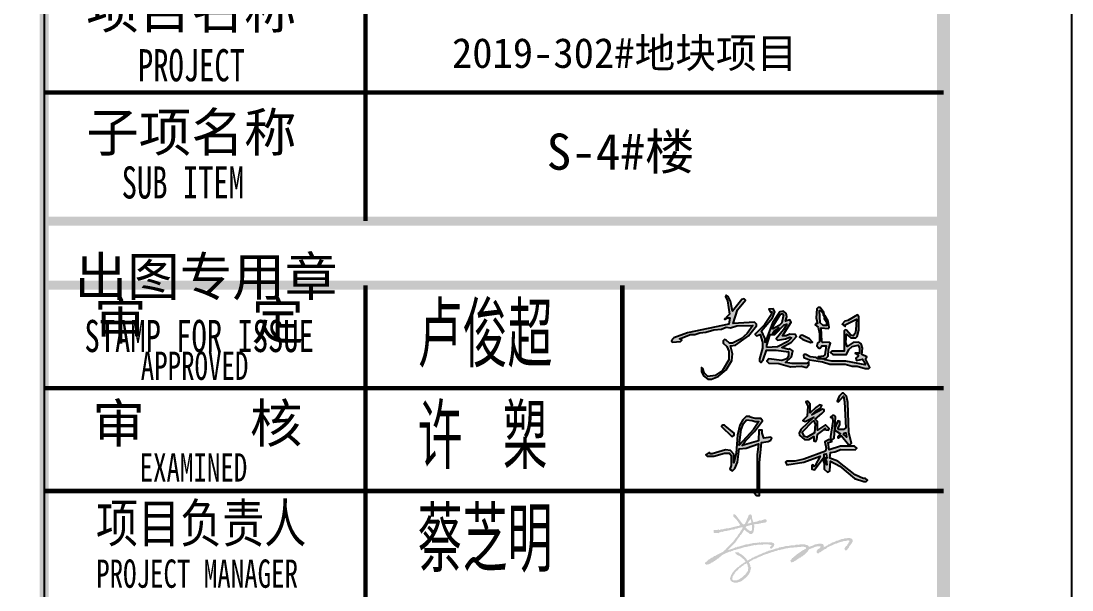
# Model space of a CAD drawing. Extents: x 169490 to 7584583, y -2399407 to 1374371.
# Drawn here: x 2703518 to 2711699, y 825023 to 829447 of the extents above; entities that cross this region are included whole.
import ezdxf

# ---------------------------------------------------------------- set-up
doc = ezdxf.new("R2010")
doc.units = 0
doc.header["$LTSCALE"] = 100
doc.layers.get('0').update_dxf_attribs({"linetype": 'CONTINUOUS'})
for name, color, linetype in [('dsptext_col', 2, 'CONTINUOUS'), ('图框', 140, 'CONTINUOUS'), ('图签文字', 147, 'CONTINUOUS'), ('折板线', 127, 'CONTINUOUS')]:
    doc.layers.add(name, color=color, linetype=linetype)
doc.layers.add('可改文字', color=6, linetype='CONTINUOUS', lineweight=18)
doc.layers.add('图签', color=147, linetype='CONTINUOUS', lineweight=18)
doc.styles.add('宋体', font='')
doc.styles.add('建筑图签-1', font='simhei.ttf', dxfattribs={"width": 0.7})
doc.styles.add('建筑图签-2', font='TXT.shx', dxfattribs={"width": 0.5, "bigfont": 'HZTXT.shx'})
doc.styles.get('宋体').set_extended_font_data('SimSun')

# ---------------------------------------------------------------- blocks, each defined once
blk = doc.blocks.new('2q3q2342q35q2343r5q23rwetr')
at = {"layer": '图框'}
for points, const_width in [([(3527617.7, 3121310.1), (3527617.7, 3161310.1)], 70), ([(3530117.7, 3135010.4), (3530117.7, 3139010.4)], 35), ([(3527617.7, 3136010.4), (3534617.7, 3136010.4)], 35), ([(3534617.7, 3135010.4), (3527617.7, 3135010.4)], 70), ([(3534617.7, 3134510.4), (3527617.7, 3134510.4)], 70), ([(3527617.7, 3134510.4), (3534617.7, 3134510.4)], 70), ([(3530117.2, 3128110.4), (3530117.7, 3134510.4)], 35), ([(3532117.7, 3128110.4), (3532117.7, 3134510.4)], 35), ([(3527617.7, 3133710.4), (3534617.7, 3133710.4)], 35), ([(3527617.7, 3132910.4), (3534617.7, 3132910.4)], 35)]:
    blk.add_lwpolyline(points, dxfattribs=dict(at, const_width=const_width))
at = {"layer": '图签', "color": 154, "style": '宋体'}
blk.add_text('2019-302#地块项目', height=232.212, dxfattribs=at).set_placement((3530790.9, 3136201.3))
at = {"layer": '图签文字', "color": 7, "style": '建筑图签-1'}
for s, p in [('项目名称', (3527944.3, 3136507.2)), ('子项名称', (3527944.3, 3135550.5)), ('出图专用章', (3527853.5, 3134428.2)), ('审    定', (3528005.4, 3134089.3)), ('审    核', (3527992.2, 3133287))]:
    blk.add_text(s, height=300, dxfattribs=at).set_placement(p)
at = {"layer": '图签文字', "style": '建筑图签-1', "width": 0.7}
for s, height, p in [('PROJECT', 250, (3528346.6, 3136096.9)), ('SUB ITEM', 250, (3528220, 3135185.7)), ('STAMP FOR ISSUE', 250, (3527930.4, 3133991.4)), ('APPROVED ', 220, (3528368.3, 3133774.8)), ('EXAMINED  ', 220, (3528359.7, 3132984.2, -1799)), ('PROJECT MANAGER', 220, (3528021.5, 3132158.1, -1799))]:
    blk.add_text(s, height=height, dxfattribs=at).set_placement(p)
at = {"layer": '图签文字', "color": 1, "style": '建筑图签-2', "width": 0.7}
for s, p in [('卢俊超', (3530523.9, 3133872)), ('许 槊', (3530523.9, 3133081)), ('蔡芝明', (3530523.9, 3132281))]:
    blk.add_text(s, height=500, dxfattribs=at).set_placement(p)
at = {"layer": '图签文字', "color": 7, "style": '建筑图签-1', "width": 0.8}
blk.add_text('项目负责人', height=300, dxfattribs=at).set_placement((3528020.1, 3132510.8))
blk = doc.blocks.new('ljc')
at = {"linetype": 'Continuous'}
h = blk.add_hatch(color=0, dxfattribs=at)
h.paths.add_polyline_path([(2022.8, 1567.7), (2018.8, 1563.7), (2019.8, 1561.7), (2023.8, 1561.7), (2021.8, 1551.7), (1954.8, 1537.7), (1932.8, 1529.7), (1929.8, 1526.7), (1928.8, 1524.7), (1930.8, 1522.7), (1943.8, 1523.7), (1945.8, 1525.7), (1941.8, 1527.7), (1959.8, 1534.7), (1966.8, 1534.7), (1974.8, 1537.7), (1984.8, 1538.7), (1997.8, 1542.7), (2009.8, 1543.7), (2017.8, 1546.7), (2024.8, 1545.7), (2034.8, 1548.7), (2060.8, 1549.7), (2051.8, 1536.7), (2041.8, 1527.7), (2027.8, 1520.7), (2022.8, 1520.7), (2017.8, 1525.7), (2014.8, 1526.7), (2012.8, 1524.7), (2012.8, 1520.7), (2018.8, 1515.7), (2021.8, 1507.7), (2021.8, 1493.7), (2011.8, 1476.7), (1999.8, 1468.7), (1987.8, 1466.7), (1981.8, 1472.7), (1979.8, 1479.7), (1977.8, 1481.7), (1977.8, 1474.7), (1980.8, 1467.7), (1987.8, 1462.7), (1993.8, 1462.7), (2004.8, 1466.7), (2017.8, 1477.7), (2026.8, 1492.7), (2027.8, 1503.7), (2024.8, 1516.7), (2032.8, 1517.7), (2053.8, 1532.7), (2066.8, 1548.7), (2066.8, 1551.7), (2063.8, 1554.7), (2028.8, 1552.7), (2035.8, 1574.7), (2048.8, 1590.7), (2046.8, 1592.7), (2042.8, 1591.7), (2027.8, 1572.7), (2024.8, 1588.7), (2020.8, 1596.7), (2017.8, 1598.7), (2016.8, 1596.7), (2019.8, 1589.7)])
h.paths.add_polyline_path([(2080.8, 1521.7), (2080.8, 1527.7), (2074.8, 1540.7), (2092.8, 1561.7), (2096.8, 1571.7), (2093.8, 1576.7), (2086.8, 1575.7), (2088.8, 1571.7), (2091.8, 1571.7), (2090.8, 1566.7), (2079.8, 1550.7), (2065.8, 1536.7), (2064.8, 1534.7), (2066.8, 1532.7), (2072.8, 1534.7), (2076.8, 1522.7), (2076.8, 1512.7), (2071.8, 1495.7), (2071.8, 1491.7), (2073.8, 1489.7), (2077.8, 1493.7), (2082.8, 1509.7), (2098.8, 1509.7), (2118.8, 1506.7), (2118.8, 1499.7), (2115.8, 1495.7), (2107.8, 1492.7), (2086.8, 1495.7), (2083.8, 1491.7), (2086.8, 1488.7), (2102.8, 1487.7), (2121.8, 1482.7), (2139.8, 1483.7), (2147.8, 1481.7), (2151.8, 1485.7), (2151.8, 1490.7), (2147.8, 1487.7), (2124.8, 1487.7), (2113.8, 1489.7), (2123.8, 1498.7), (2125.8, 1508.7), (2120.8, 1511.7), (2118.8, 1510.7), (2107.8, 1513.7), (2123.8, 1522.7), (2131.8, 1531.7), (2129.8, 1534.7), (2120.8, 1535.7), (2114.8, 1532.7), (2108.8, 1532.7), (2122.8, 1554.7), (2120.8, 1558.7), (2113.8, 1556.7), (2115.8, 1563.7), (2114.8, 1568.7), (2110.8, 1572.7), (2104.8, 1571.7), (2092.8, 1553.7)])
h.paths.add_polyline_path([(2088.8, 1534.7), (2096.8, 1534.7), (2111.8, 1550.7), (2115.8, 1551.7), (2110.8, 1542.7), (2098.8, 1527.7), (2100.8, 1525.7), (2113.8, 1527.7), (2120.8, 1530.7), (2123.8, 1529.7), (2117.8, 1523.7), (2100.8, 1514.7), (2083.8, 1513.7), (2083.8, 1517.7)], flags=16)
h.paths.add_polyline_path([(2092.8, 1536.7), (2094.8, 1539.7), (2102.8, 1545.7), (2095.8, 1536.7)], flags=16)
h.paths.add_polyline_path([(2092.8, 1543.7), (2093.8, 1548.7), (2105.8, 1567.7), (2108.8, 1568.7), (2110.8, 1566.7), (2107.8, 1553.7), (2103.8, 1549.7)], flags=16)
h.paths.add_polyline_path([(2140.8, 1533.7), (2137.8, 1532.7), (2136.8, 1530.7), (2141.8, 1526.7), (2154.8, 1521.7), (2157.8, 1522.7), (2152.8, 1527.7)])
h.paths.add_polyline_path([(2174.8, 1521.7), (2172.8, 1523.7), (2171.8, 1545.7), (2182.8, 1544.7), (2184.8, 1546.7), (2182.8, 1556.7), (2177.8, 1565.7), (2176.8, 1560.7), (2179.8, 1555.7), (2180.8, 1549.7), (2174.8, 1549.7), (2169.8, 1553.7), (2168.8, 1573.7), (2170.8, 1573.7), (2174.8, 1568.7), (2175.8, 1570.7), (2169.8, 1578.7), (2166.8, 1578.7), (2164.8, 1576.7), (2163.8, 1561.7), (2165.8, 1552.7), (2162.8, 1552.7), (2161.8, 1550.7), (2166.8, 1546.7), (2168.8, 1536.7), (2168.8, 1523.7), (2165.8, 1520.7), (2164.8, 1516.7), (2167.8, 1512.7), (2169.8, 1512.7), (2172.8, 1516.7), (2179.8, 1516.7), (2177.8, 1501.7), (2174.8, 1499.7), (2166.8, 1498.7), (2174.8, 1495.7), (2179.8, 1496.7), (2182.8, 1499.7), (2183.8, 1510.7), (2186.8, 1520.7), (2184.8, 1522.7)])
h.paths.add_polyline_path([(2232.8, 1541.7), (2232.8, 1563.7), (2230.8, 1566.7), (2214.8, 1557.7), (2209.8, 1556.7), (2205.8, 1551.7), (2210.8, 1547.7), (2210.8, 1550.7), (2228.8, 1559.7), (2227.8, 1541.7), (2226.8, 1536.7), (2223.8, 1532.7), (2219.8, 1533.7), (2212.8, 1541.7), (2210.8, 1542.7), (2208.8, 1540.7), (2208.8, 1507.7), (2188.8, 1507.7), (2186.8, 1505.7), (2190.8, 1502.7), (2212.8, 1502.7), (2216.8, 1510.7), (2221.8, 1515.7), (2231.8, 1517.7), (2233.8, 1512.7), (2233.8, 1504.7), (2226.8, 1504.7), (2231.8, 1501.7), (2231.8, 1499.7), (2227.8, 1496.7), (2228.8, 1492.7), (2238.8, 1494.7), (2242.8, 1488.7), (2242.8, 1485.7), (2211.8, 1491.7), (2188.8, 1491.7), (2178.8, 1493.7), (2175.8, 1495.7), (2166.8, 1495.7), (2163.8, 1497.7), (2153.8, 1498.7), (2146.8, 1502.7), (2143.8, 1502.7), (2142.8, 1500.7), (2143.8, 1497.7), (2152.8, 1493.7), (2173.8, 1490.7), (2185.8, 1486.7), (2210.8, 1486.7), (2221.8, 1483.7), (2229.8, 1483.7), (2242.8, 1479.7), (2248.8, 1479.7), (2250.8, 1481.7), (2243.8, 1495.7), (2245.8, 1498.7), (2237.8, 1502.7), (2238.8, 1512.7), (2236.8, 1519.7), (2232.8, 1522.7), (2223.8, 1521.7), (2213.8, 1515.7), (2211.8, 1521.7), (2212.8, 1535.7), (2219.8, 1529.7), (2227.8, 1529.7), (2229.8, 1531.7)])
at = {"color": 0, "linetype": 'Continuous', "elevation": 16426272}
for points in [[(1929.8, 1526.7), (1928.8, 1524.7), (1930.8, 1522.7), (1943.8, 1523.7), (1945.8, 1525.7), (1941.8, 1527.7), (1959.8, 1534.7), (1966.8, 1534.7), (1974.8, 1537.7), (1984.8, 1538.7), (1997.8, 1542.7), (2009.8, 1543.7), (2017.8, 1546.7), (2024.8, 1545.7), (2034.8, 1548.7), (2060.8, 1549.7), (2051.8, 1536.7), (2041.8, 1527.7), (2027.8, 1520.7), (2022.8, 1520.7), (2017.8, 1525.7), (2014.8, 1526.7), (2012.8, 1524.7), (2012.8, 1520.7), (2018.8, 1515.7), (2021.8, 1507.7), (2021.8, 1493.7), (2011.8, 1476.7), (1999.8, 1468.7), (1987.8, 1466.7), (1981.8, 1472.7), (1979.8, 1479.7), (1977.8, 1481.7), (1977.8, 1474.7), (1980.8, 1467.7), (1987.8, 1462.7), (1993.8, 1462.7), (2004.8, 1466.7), (2017.8, 1477.7), (2026.8, 1492.7), (2027.8, 1503.7), (2024.8, 1516.7), (2032.8, 1517.7), (2053.8, 1532.7), (2066.8, 1548.7), (2066.8, 1551.7), (2063.8, 1554.7), (2028.8, 1552.7), (2035.8, 1574.7), (2048.8, 1590.7), (2046.8, 1592.7), (2042.8, 1591.7), (2027.8, 1572.7), (2024.8, 1588.7), (2020.8, 1596.7), (2017.8, 1598.7), (2016.8, 1596.7), (2019.8, 1589.7), (2022.8, 1567.7), (2018.8, 1563.7), (2019.8, 1561.7), (2023.8, 1561.7), (2021.8, 1551.7), (1954.8, 1537.7), (1932.8, 1529.7), (1929.8, 1526.7)], [(2065.8, 1536.7), (2064.8, 1534.7), (2066.8, 1532.7), (2072.8, 1534.7), (2076.8, 1522.7), (2076.8, 1512.7), (2071.8, 1495.7), (2071.8, 1491.7), (2073.8, 1489.7), (2077.8, 1493.7), (2082.8, 1509.7), (2098.8, 1509.7), (2118.8, 1506.7), (2118.8, 1499.7), (2115.8, 1495.7), (2107.8, 1492.7), (2086.8, 1495.7), (2083.8, 1491.7), (2086.8, 1488.7), (2102.8, 1487.7), (2121.8, 1482.7), (2139.8, 1483.7), (2147.8, 1481.7), (2151.8, 1485.7), (2151.8, 1490.7), (2147.8, 1487.7), (2124.8, 1487.7), (2113.8, 1489.7), (2123.8, 1498.7), (2125.8, 1508.7), (2120.8, 1511.7), (2118.8, 1510.7), (2107.8, 1513.7), (2123.8, 1522.7), (2131.8, 1531.7), (2129.8, 1534.7), (2120.8, 1535.7), (2114.8, 1532.7), (2108.8, 1532.7), (2122.8, 1554.7), (2120.8, 1558.7), (2113.8, 1556.7), (2115.8, 1563.7), (2114.8, 1568.7), (2110.8, 1572.7), (2104.8, 1571.7), (2092.8, 1553.7), (2080.8, 1521.7), (2080.8, 1527.7), (2074.8, 1540.7), (2092.8, 1561.7), (2096.8, 1571.7), (2093.8, 1576.7), (2086.8, 1575.7), (2088.8, 1571.7), (2091.8, 1571.7), (2090.8, 1566.7), (2079.8, 1550.7), (2065.8, 1536.7)], [(2092.8, 1543.7), (2093.8, 1548.7), (2105.8, 1567.7), (2108.8, 1568.7), (2110.8, 1566.7), (2107.8, 1553.7), (2103.8, 1549.7), (2092.8, 1543.7)], [(2162.8, 1552.7), (2161.8, 1550.7), (2166.8, 1546.7), (2168.8, 1536.7), (2168.8, 1523.7), (2165.8, 1520.7), (2164.8, 1516.7), (2167.8, 1512.7), (2169.8, 1512.7), (2172.8, 1516.7), (2179.8, 1516.7), (2177.8, 1501.7), (2174.8, 1499.7), (2166.8, 1498.7), (2174.8, 1495.7), (2179.8, 1496.7), (2182.8, 1499.7), (2183.8, 1510.7), (2186.8, 1520.7), (2184.8, 1522.7), (2174.8, 1521.7), (2172.8, 1523.7), (2171.8, 1545.7), (2182.8, 1544.7), (2184.8, 1546.7), (2182.8, 1556.7), (2177.8, 1565.7), (2176.8, 1560.7), (2179.8, 1555.7), (2180.8, 1549.7), (2174.8, 1549.7), (2169.8, 1553.7), (2168.8, 1573.7), (2170.8, 1573.7), (2174.8, 1568.7), (2175.8, 1570.7), (2169.8, 1578.7), (2166.8, 1578.7), (2164.8, 1576.7), (2163.8, 1561.7), (2165.8, 1552.7), (2162.8, 1552.7)], [(2176.8, 1568.7), (2175.8, 1569.7), (2174.8, 1566.7), (2176.8, 1564.7), (2176.8, 1568.7)], [(2015.8, 1560.7), (2014.8, 1559.7), (2016.8, 1559.7), (2015.8, 1560.7)], [(2016.8, 1561.7), (2015.8, 1560.7), (2018.8, 1560.7), (2016.8, 1561.7)], [(2083.8, 1513.7), (2083.8, 1517.7), (2088.8, 1534.7), (2096.8, 1534.7), (2111.8, 1550.7), (2115.8, 1551.7), (2110.8, 1542.7), (2098.8, 1527.7), (2100.8, 1525.7), (2113.8, 1527.7), (2120.8, 1530.7), (2123.8, 1529.7), (2117.8, 1523.7), (2100.8, 1514.7), (2083.8, 1513.7)], [(2143.8, 1502.7), (2142.8, 1500.7), (2143.8, 1497.7), (2152.8, 1493.7), (2173.8, 1490.7), (2185.8, 1486.7), (2210.8, 1486.7), (2221.8, 1483.7), (2229.8, 1483.7), (2242.8, 1479.7), (2248.8, 1479.7), (2250.8, 1481.7), (2243.8, 1495.7), (2245.8, 1498.7), (2237.8, 1502.7), (2238.8, 1512.7), (2236.8, 1519.7), (2232.8, 1522.7), (2223.8, 1521.7), (2213.8, 1515.7), (2211.8, 1521.7), (2212.8, 1535.7), (2219.8, 1529.7), (2227.8, 1529.7), (2229.8, 1531.7), (2232.8, 1541.7), (2232.8, 1563.7), (2230.8, 1566.7), (2214.8, 1557.7), (2209.8, 1556.7), (2205.8, 1551.7), (2210.8, 1547.7), (2210.8, 1550.7), (2228.8, 1559.7), (2227.8, 1541.7), (2226.8, 1536.7), (2223.8, 1532.7), (2219.8, 1533.7), (2212.8, 1541.7), (2210.8, 1542.7), (2208.8, 1540.7), (2208.8, 1507.7), (2188.8, 1507.7), (2186.8, 1505.7), (2190.8, 1502.7), (2212.8, 1502.7), (2216.8, 1510.7), (2221.8, 1515.7), (2231.8, 1517.7), (2233.8, 1512.7), (2233.8, 1504.7), (2226.8, 1504.7), (2231.8, 1501.7), (2231.8, 1499.7), (2227.8, 1496.7), (2228.8, 1492.7), (2238.8, 1494.7), (2242.8, 1488.7), (2242.8, 1485.7), (2211.8, 1491.7), (2188.8, 1491.7), (2178.8, 1493.7), (2175.8, 1495.7), (2166.8, 1495.7), (2163.8, 1497.7), (2153.8, 1498.7), (2146.8, 1502.7), (2143.8, 1502.7)], [(2092.8, 1536.7), (2094.8, 1539.7), (2102.8, 1545.7), (2095.8, 1536.7), (2092.8, 1536.7)], [(2137.8, 1532.7), (2136.8, 1530.7), (2141.8, 1526.7), (2154.8, 1521.7), (2157.8, 1522.7), (2152.8, 1527.7), (2140.8, 1533.7), (2137.8, 1532.7)]]:
    blk.add_lwpolyline(points, dxfattribs=at)
blk = doc.blocks.new('A$C6AF37BC7')
h = blk.add_hatch(color=256)
h.paths.add_polyline_path([(660, -48), (672, -48), (678, -96)], flags=16)
h.paths.add_polyline_path([(708, 144), (702, 150), (660, 126), (672, 66), (666, 36), (456, -42), (366, -60), (294, -60), (276, -72), (288, -96), (456, -72), (612, -12), (564, -102), (552, -114), (546, -96), (534, -102), (534, -138), (558, -144), (654, -18), (654, 6), (672, 12), (678, -30), (648, -30), (642, -54), (654, -84), (654, -138), (684, -168), (708, -156), (714, -60), (804, -108), (948, -228), (1038, -258), (1062, -258), (1074, -246), (1056, -228), (1032, -228), (954, -192), (786, -60), (708, -30), (714, 24), (756, 30), (816, 54), (954, 48), (972, 66), (948, 84), (810, 84), (702, 48), (690, 120), (726, 132), (720, 144)])
h.paths.add_polyline_path([(852, 216), (864, 216), (870, 174), (840, 198)], flags=16)
h.paths.add_polyline_path([(-312, 282), (-318, 288), (-336, 288), (-348, 276), (-246, 180), (-222, 192), (-222, 210)], flags=17)
h.paths.add_polyline_path([(546, 330), (552, 330), (564, 300), (558, 216), (486, 174), (462, 180), (438, 222)], flags=16)
h.paths.add_polyline_path([(-102, 342), (-48, 336), (-18, 324), (18, 324), (-36, 246), (-174, 96), (-156, 246), (-132, 306)], flags=16)
h.paths.add_polyline_path([(-66, 366), (-72, 372), (-108, 372), (-138, 342), (-168, 288), (-192, 192), (-204, 18), (-228, -78), (-228, 6), (-258, 42), (-306, 48), (-438, 12), (-456, 12), (-468, 24), (-498, 0), (-486, -12), (-420, -12), (-318, 18), (-270, 18), (-252, -6), (-252, -102), (-264, -138), (-240, -156), (-216, -132), (-192, -72), (-174, 60), (-108, 66), (12, 108), (0, 0), (0, -366), (-18, -342), (-24, -372), (-6, -396), (24, -396), (24, -78), (42, 120), (108, 132), (132, 144), (144, 162), (132, 174), (66, 162), (48, 210), (48, 240), (18, 240), (12, 138), (-144, 90), (-114, 138), (-24, 228), (54, 330), (36, 354), (-18, 354)])
h.paths.add_polyline_path([(756, 378), (750, 384), (732, 384), (714, 366), (732, 360), (738, 324), (714, 180), (714, 156), (726, 144), (750, 162), (762, 366)])
h.paths.add_polyline_path([(498, 516), (492, 522), (474, 516), (492, 474), (486, 378), (444, 336), (468, 324), (552, 366), (426, 246), (408, 210), (414, 192), (462, 150), (504, 150), (552, 180), (552, 138), (570, 132), (582, 150), (588, 198), (666, 258), (648, 246), (690, 240), (702, 258), (666, 294), (588, 240), (588, 324), (564, 348), (630, 402), (654, 426), (654, 438), (636, 444), (534, 390), (576, 432), (618, 456), (630, 480), (606, 486), (570, 462), (516, 408), (516, 492)])
h.paths.add_polyline_path([(846, 594), (840, 600), (828, 600), (798, 570), (780, 522), (792, 516), (840, 570), (852, 516), (864, 264), (840, 246), (792, 246), (786, 258), (804, 294), (804, 324), (786, 330), (756, 264), (756, 240), (810, 204), (786, 174), (792, 162), (822, 186), (888, 102), (900, 96), (918, 114), (894, 216), (882, 510), (870, 570)])
at = {"linetype": 'Continuous'}
for points in [[(498, 516), (492, 522), (474, 516), (492, 474), (486, 378), (444, 336), (468, 324), (552, 366), (426, 246), (408, 210), (414, 192), (462, 150), (504, 150), (552, 180), (552, 138), (570, 132), (582, 150), (588, 198), (666, 258), (648, 246), (690, 240), (702, 258), (666, 294), (588, 240), (588, 324), (564, 348), (630, 402), (654, 426), (654, 438), (636, 444), (534, 390), (576, 432), (618, 456), (630, 480), (606, 486), (570, 462), (516, 408), (516, 492), (498, 516)], [(846, 594), (840, 600), (828, 600), (798, 570), (780, 522), (792, 516), (840, 570), (852, 516), (864, 264), (840, 246), (792, 246), (786, 258), (804, 294), (804, 324), (786, 330), (756, 264), (756, 240), (810, 204), (786, 174), (792, 162), (822, 186), (888, 102), (900, 96), (918, 114), (894, 216), (882, 510), (870, 570), (846, 594)], [(-66, 366), (-72, 372), (-108, 372), (-138, 342), (-168, 288), (-192, 192), (-204, 18), (-228, -78), (-228, 6), (-258, 42), (-306, 48), (-438, 12), (-456, 12), (-468, 24), (-498, 0), (-486, -12), (-420, -12), (-318, 18), (-270, 18), (-252, -6), (-252, -102), (-264, -138), (-240, -156), (-216, -132), (-192, -72), (-174, 60), (-108, 66), (12, 108), (0, 0), (0, -366), (-18, -342), (-24, -372), (-6, -396), (24, -396), (24, -78), (42, 120), (108, 132), (132, 144), (144, 162), (132, 174), (66, 162), (48, 210), (48, 240), (18, 240), (12, 138), (-144, 90), (-114, 138), (-24, 228), (54, 330), (36, 354), (-18, 354), (-66, 366)], [(-102, 342), (-48, 336), (-18, 324), (18, 324), (-36, 246), (-174, 96), (-156, 246), (-132, 306), (-102, 342)], [(546, 330), (552, 330), (564, 300), (558, 216), (486, 174), (462, 180), (438, 222), (546, 330)], [(756, 378), (750, 384), (732, 384), (714, 366), (732, 360), (738, 324), (714, 180), (714, 156), (726, 144), (750, 162), (762, 366), (756, 378)], [(-312, 282), (-318, 288), (-336, 288), (-348, 276), (-246, 180), (-222, 192), (-222, 210), (-312, 282)], [(852, 216), (864, 216), (870, 174), (840, 198), (852, 216)], [(708, 144), (702, 150), (660, 126), (672, 66), (666, 36), (456, -42), (366, -60), (294, -60), (276, -72), (288, -96), (456, -72), (612, -12), (564, -102), (552, -114), (546, -96), (534, -102), (534, -138), (558, -144), (654, -18), (654, 6), (672, 12), (678, -30), (648, -30), (642, -54), (654, -84), (654, -138), (684, -168), (708, -156), (714, -60), (804, -108), (948, -228), (1038, -258), (1062, -258), (1074, -246), (1056, -228), (1032, -228), (954, -192), (786, -60), (708, -30), (714, 24), (756, 30), (816, 54), (954, 48), (972, 66), (948, 84), (810, 84), (702, 48), (690, 120), (726, 132), (720, 144), (708, 144)], [(660, -48), (672, -48), (678, -96), (660, -48)]]:
    blk.add_lwpolyline(points, dxfattribs=at)
blk = doc.blocks.new('BW-24077350', base_point=(255125.4, 886283, -78846105.6))
at = {"linetype": 'Continuous'}
h = blk.add_hatch(color=7, dxfattribs=at)
h.dxf.hatch_style = 1
h.paths.add_polyline_path([(255718.7, 890775.6), (255718.7, 890780.4), (255723.5, 890785.2), (255721.9, 890788.4), (255728.3, 890793.2), (255741.1, 890812.4), (255749.1, 890783.6)], flags=16)
h.paths.add_polyline_path([(255704.3, 890745.2), (255704.3, 890750), (255712.3, 890758), (255720.3, 890758), (255741.1, 890764.4), (255752.3, 890764.4), (255753.9, 890734), (255750.7, 890722.8), (255747.5, 890719.6), (255737.9, 890718), (255715.5, 890732.4)], flags=16)
h.paths.add_polyline_path([(255598.7, 890343.6), (255603.5, 890367.6), (255609.9, 890374), (255609.9, 890380.4), (255616.3, 890383.6), (255619.5, 890396.4), (255624.3, 890398), (255633.9, 890409.2), (255640.3, 890412.4), (255654.7, 890431.6), (255662.7, 890433.2), (255675.5, 890446), (255685.1, 890450.8), (255691.5, 890458.8), (255704.3, 890462), (255709.1, 890466.8), (255712.3, 890466.8), (255713.9, 890460.4), (255718.7, 890455.6), (255720.3, 890441.2), (255723.5, 890434.8), (255721.9, 890410.8), (255697.9, 890375.6), (255694.7, 890375.6), (255675.5, 890356.4), (255672.3, 890356.4), (255649.9, 890340.4), (255643.5, 890340.4), (255637.1, 890335.6), (255606.7, 890335.6)], flags=16)
h.paths.add_polyline_path([(255582.7, 890351.6), (255581.1, 890350), (255585.9, 890334), (255597.1, 890322.8), (255613.1, 890318), (255638.7, 890316.4), (255641.9, 890319.6), (255665.9, 890326), (255677.1, 890332.4), (255681.9, 890338.8), (255689.9, 890342), (255697.9, 890351.6), (255701.1, 890350), (255702.7, 890354.8), (255720.3, 890370.8), (255720.3, 890374), (255726.7, 890380.4), (255737.9, 890399.6), (255742.7, 890423.6), (255747.5, 890431.6), (255741.1, 890439.6), (255737.9, 890457.2), (255734.7, 890460.4), (255733.1, 890468.4), (255728.3, 890473.2), (255728.3, 890478), (255733.1, 890478), (255742.7, 890486), (255755.5, 890490.8), (255760.3, 890497.2), (255766.7, 890497.2), (255773.1, 890502), (255790.7, 890506.8), (255793.9, 890511.6), (255798.7, 890511.6), (255813.1, 890519.6), (255819.5, 890519.6), (255821.1, 890522.8), (255829.1, 890524.4), (255838.7, 890530.8), (255845.1, 890530.8), (255851.5, 890535.6), (255880.3, 890543.6), (255883.5, 890546.8), (255899.5, 890550), (255907.5, 890554.8), (255913.9, 890554.8), (255934.7, 890562.8), (255942.7, 890562.8), (255958.7, 890570.8), (255966.7, 890569.2), (255976.3, 890574), (255995.5, 890577.2), (255998.7, 890580.4), (256003.5, 890578.8), (256008.3, 890582), (256030.7, 890583.6), (256037.1, 890586.8), (256145.9, 890596.4), (256163.5, 890594.8), (256171.5, 890591.6), (256174.7, 890586.8), (256171.5, 890580.4), (256165.1, 890578.8), (256158.7, 890572.4), (256149.1, 890569.2), (256099.5, 890535.6), (256093.1, 890527.6), (256083.5, 890522.8), (256077.1, 890514.8), (256073.9, 890514.8), (256070.7, 890508.4), (256064.3, 890508.4), (256061.1, 890505.2), (256064.3, 890502), (256051.5, 890490.8), (256053.1, 890481.2), (256062.7, 890473.2), (256069.1, 890478), (256075.5, 890478), (256083.5, 890484.4), (256089.9, 890486), (256112.3, 890503.6), (256120.3, 890506.8), (256123.5, 890511.6), (256129.9, 890511.6), (256141.1, 890521.2), (256147.5, 890522.8), (256185.9, 890558), (256193.9, 890572.4), (256200.3, 890578.8), (256205.1, 890577.2), (256209.9, 890582), (256224.3, 890585.2), (256225.9, 890588.4), (256232.3, 890588.4), (256238.7, 890593.2), (256261.1, 890599.6), (256286.7, 890599.6), (256283.5, 890590), (256277.1, 890582), (256264.3, 890575.6), (256254.7, 890561.2), (256257.9, 890548.4), (256264.3, 890545.2), (256272.3, 890545.2), (256277.1, 890551.6), (256281.9, 890551.6), (256315.5, 890575.6), (256326.7, 890578.8), (256341.1, 890593.2), (256353.9, 890596.4), (256358.7, 890602.8), (256361.9, 890601.2), (256403.5, 890620.4), (256409.9, 890620.4), (256430.7, 890630), (256462.7, 890638), (256465.9, 890641.2), (256483.5, 890641.2), (256499.5, 890646), (256510.7, 890642.8), (256510.7, 890634.8), (256502.7, 890625.2), (256502.7, 890620.4), (256496.3, 890614), (256493.1, 890606), (256483.5, 890599.6), (256472.3, 890582), (256475.5, 890572.4), (256481.9, 890566), (256488.3, 890567.6), (256505.9, 890588.4), (256510.7, 890599.6), (256521.9, 890612.4), (256521.9, 890615.6), (256528.3, 890622), (256536.3, 890636.4), (256536.3, 890649.2), (256526.7, 890660.4), (256512.3, 890663.6), (256473.9, 890662), (256461.1, 890655.6), (256453.1, 890657.2), (256422.7, 890644.4), (256405.1, 890641.2), (256398.7, 890634.8), (256376.3, 890628.4), (256355.5, 890615.6), (256347.5, 890614), (256336.3, 890604.4), (256331.5, 890604.4), (256326.7, 890599.6), (256307.5, 890591.6), (256312.3, 890601.2), (256305.9, 890617.2), (256296.3, 890617.2), (256291.5, 890620.4), (256275.5, 890620.4), (256238.7, 890612.4), (256227.5, 890606), (256195.5, 890594.8), (256190.7, 890604.4), (256177.9, 890610.8), (256171.5, 890609.2), (256168.3, 890614), (256149.1, 890615.6), (256123.5, 890614), (256118.7, 890610.8), (256102.7, 890612.4), (256091.5, 890610.8), (256086.7, 890607.6), (256057.9, 890607.6), (256048.3, 890604.4), (256045.1, 890606), (256038.7, 890601.2), (256022.7, 890602.8), (256006.7, 890599.6), (256001.9, 890596.4), (255961.9, 890590), (255958.7, 890585.2), (255937.9, 890582), (255912.3, 890572.4), (255880.3, 890564.4), (255875.5, 890559.6), (255872.3, 890561.2), (255853.1, 890551.6), (255843.5, 890550), (255813.1, 890535.6), (255808.3, 890535.6), (255797.1, 890527.6), (255792.3, 890527.6), (255785.9, 890522.8), (255779.5, 890522.8), (255761.9, 890511.6), (255753.9, 890510), (255745.9, 890502), (255741.1, 890502), (255737.9, 890497.2), (255733.1, 890497.2), (255717.1, 890487.6), (255705.9, 890505.2), (255686.7, 890524.4), (255667.5, 890538.8), (255659.5, 890542), (255649.9, 890551.6), (255624.3, 890551.6), (255621.1, 890548.4), (255632.3, 890535.6), (255649.9, 890526), (255654.7, 890526), (255689.9, 890497.2), (255701.1, 890482.8), (255701.1, 890478), (255688.3, 890471.6), (255677.1, 890462), (255670.7, 890460.4), (255664.3, 890452.4), (255656.3, 890449.2), (255648.3, 890439.6), (255640.3, 890436.4), (255601.9, 890396.4), (255589.1, 890372.4), (255589.1, 890366), (255584.3, 890361.2)])
h.paths.add_polyline_path([(255389.1, 890473.2), (255387.5, 890471.6), (255387.5, 890463.6), (255395.5, 890457.2), (255413.1, 890458.8), (255435.5, 890470), (255438.7, 890474.8), (255449.9, 890476.4), (255457.9, 890484.4), (255464.3, 890486), (255470.7, 890494), (255480.3, 890497.2), (255483.5, 890503.6), (255488.3, 890503.6), (255520.3, 890530.8), (255523.5, 890530.8), (255528.3, 890537.2), (255537.9, 890538.8), (255552.3, 890548.4), (255561.9, 890550), (255577.9, 890558), (255587.5, 890558), (255592.3, 890562.8), (255603.5, 890564.4), (255608.3, 890569.2), (255624.3, 890570.8), (255635.5, 890577.2), (255638.7, 890575.6), (255641.9, 890578.8), (255661.1, 890582), (255697.9, 890594.8), (255707.5, 890594.8), (255773.1, 890609.2), (255777.9, 890607.6), (255801.9, 890612.4), (255833.9, 890610.8), (255838.7, 890614), (255880.3, 890614), (255905.9, 890609.2), (255902.7, 890602.8), (255894.7, 890596.4), (255893.1, 890588.4), (255897.9, 890582), (255905.9, 890582), (255920.3, 890596.4), (255926.7, 890614), (255921.9, 890623.6), (255905.9, 890630), (255888.3, 890631.6), (255878.7, 890628.4), (255872.3, 890631.6), (255833.9, 890631.6), (255817.9, 890628.4), (255809.9, 890630), (255801.9, 890626.8), (255793.9, 890628.4), (255787.5, 890625.2), (255781.1, 890626.8), (255753.9, 890623.6), (255744.3, 890618.8), (255737.9, 890620.4), (255725.1, 890615.6), (255704.3, 890614), (255701.1, 890610.8), (255699.5, 890612.4), (255654.7, 890598), (255640.3, 890596.4), (255633.9, 890591.6), (255619.5, 890590), (255617.9, 890586.8), (255565.1, 890569.2), (255577.9, 890585.2), (255624.3, 890631.6), (255649.9, 890668.4), (255659.5, 890678), (255661.1, 890686), (255667.5, 890689.2), (255693.1, 890729.2), (255705.9, 890716.4), (255726.7, 890703.6), (255734.7, 890695.6), (255749.1, 890694), (255758.7, 890702), (255765.1, 890711.6), (255763.5, 890714.8), (255766.7, 890721.2), (255769.9, 890746.8), (255769.9, 890762.8), (255766.7, 890766), (255768.3, 890769.2), (255777.9, 890772.4), (255782.7, 890770.8), (255787.5, 890774), (255803.5, 890774), (255808.3, 890777.2), (255816.3, 890775.6), (255824.3, 890780.4), (255856.3, 890783.6), (255867.5, 890791.6), (255867.5, 890802.8), (255861.1, 890809.2), (255849.9, 890809.2), (255822.7, 890799.6), (255811.5, 890801.2), (255795.5, 890793.2), (255763.5, 890786.8), (255753.9, 890815.6), (255750.7, 890842.8), (255741.1, 890847.6), (255729.9, 890846), (255726.7, 890842.8), (255720.3, 890822), (255713.9, 890812.4), (255712.3, 890804.4), (255696.3, 890770.8), (255691.5, 890772.4), (255688.3, 890769.2), (255680.3, 890772.4), (255627.5, 890841.2), (255617.9, 890849.2), (255611.5, 890849.2), (255606.7, 890846), (255608.3, 890831.6), (255635.5, 890802.8), (255662.7, 890762.8), (255653.1, 890761.2), (255649.9, 890758), (255627.5, 890754.8), (255624.3, 890751.6), (255616.3, 890751.6), (255581.1, 890742), (255576.3, 890743.6), (255574.7, 890740.4), (255541.1, 890737.2), (255528.3, 890732.4), (255513.9, 890732.4), (255504.3, 890727.6), (255494.7, 890727.6), (255489.9, 890730.8), (255486.7, 890727.6), (255456.3, 890727.6), (255453.1, 890724.4), (255453.1, 890710), (255459.5, 890702), (255486.7, 890703.6), (255493.1, 890700.4), (255497.9, 890706.8), (255517.1, 890713.2), (255521.9, 890711.6), (255539.5, 890718), (255555.5, 890718), (255560.3, 890721.2), (255566.7, 890721.2), (255569.9, 890724.4), (255574.7, 890722.8), (255600.3, 890730.8), (255606.7, 890729.2), (255619.5, 890732.4), (255622.7, 890737.2), (255637.1, 890737.2), (255645.1, 890742), (255651.5, 890740.4), (255656.3, 890745.2), (255677.1, 890746.8), (255680.3, 890745.2), (255680.3, 890740.4), (255672.3, 890730.8), (255670.7, 890724.4), (255664.3, 890719.6), (255659.5, 890706.8), (255645.1, 890689.2), (255635.5, 890671.6), (255629.1, 890666.8), (255606.7, 890636.4), (255545.9, 890574), (255521.9, 890553.2), (255480.3, 890534), (255469.1, 890526), (255457.9, 890522.8), (255451.5, 890516.4), (255433.9, 890508.4), (255421.1, 890497.2), (255414.7, 890497.2), (255400.3, 890481.2)])
at = {"color": 7, "linetype": 'Continuous', "xscale": 4.799999999813735, "yscale": 4.799999999813735, "zscale": 4.799999999813735}
blk.add_blockref('ljc', (245867.1, 884879.2, -78846105.6), dxfattribs=at)
at = {"color": 7, "xscale": 0.8, "yscale": 0.8, "zscale": 0.8}
blk.add_blockref('A$C6AF37BC7', (255792.5, 891310.2), dxfattribs=at)

msp = doc.modelspace()

# ---------------------------------------------------------------- linework, layer by layer
at = {"layer": 'dsptext_col', "ltscale": 10}
msp.add_lwpolyline([(2639899.2, 854191.4), (2703699.2, 854191.4), (2703699.2, 814191.4), (2639899.2, 814191.4)], close=True, dxfattribs=at)
at = {"layer": '图框'}
msp.add_lwpolyline([(2637399.2, 813191.4), (2711699.2, 813191.4), (2711699.2, 855191.4), (2637399.2, 855191.4)], close=True, dxfattribs=at)
at = {"layer": '图框', "const_width": 100}
msp.add_lwpolyline([(2639899.2, 814191.4), (2710699.2, 814191.4), (2710699.2, 854191.4), (2639899.2, 854191.4)], close=True, dxfattribs=at)

# ---------------------------------------------------------------- block references
msp.add_blockref('BW-24077350', (2708581, 821045.5, -78846105.6))
at = {"layer": '折板线'}
msp.add_blockref('2q3q2342q35q2343r5q23rwetr', (-823918.4, -2307118.7), dxfattribs=at)

# ---------------------------------------------------------------- texts
at = {"layer": '可改文字', "color": 3, "style": '宋体'}
msp.add_text('S-4#楼', height=281.28, dxfattribs=at).set_placement((2707610, 828290.5))

doc.saveas('drawing.dxf')
